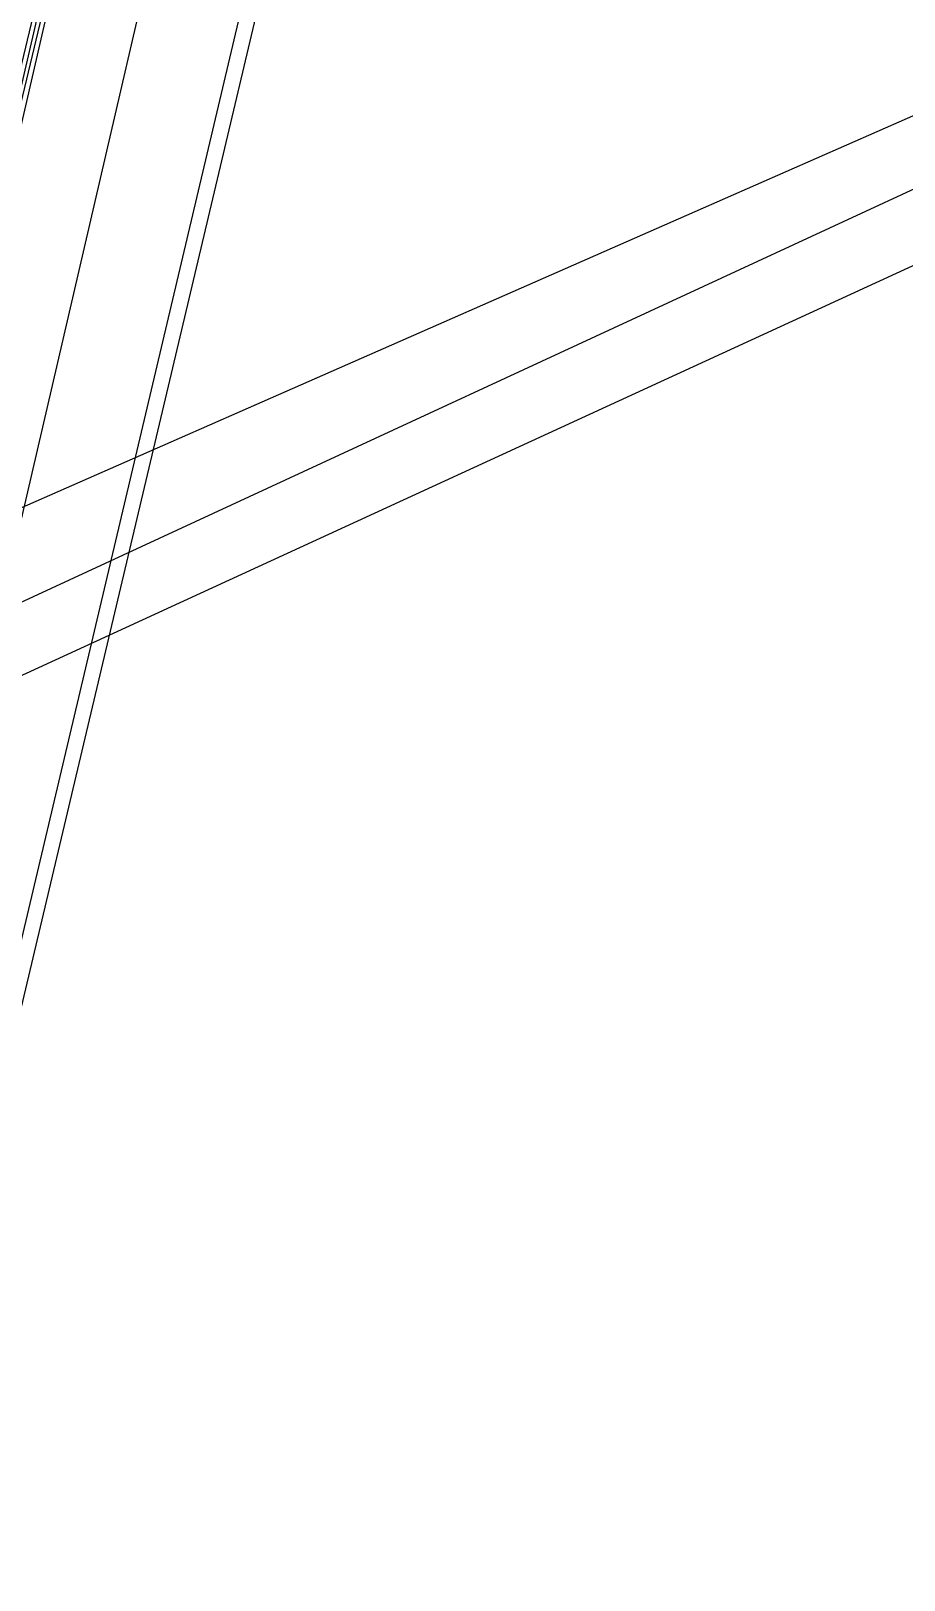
# Model space of a CAD drawing. Header units: feet. Extents: x -84 to 198, y -22 to 181.
# Drawn here: x 87.566 to 90.243, y 14.342 to 19.091 of the extents above; entities that cross this region are included whole.
import ezdxf

# ---------------------------------------------------------------- set-up
doc = ezdxf.new("R2010")
doc.units = ezdxf.units.FT
doc.layers.add('A-LINEA', color=7, linetype='CONTINUOUS')

msp = doc.modelspace()

# ---------------------------------------------------------------- linework, layer by layer
at = {"layer": 'A-LINEA'}
for p, q in [((67.6863, 8.1531), (121.5282, 33.0731)), ((67.2638, 7.8013), (121.7722, 32.846)), ((64.6373, 7.5663), (121.8893, 32.7279)), ((87.16, 14.5111), (90.12, 27.0044)), ((87.3867, 15.6711), (89.1067, 22.9511))]:
    msp.add_line(p, q, dxfattribs=at)
for points in [[(87.2533, 17.5778), (87.6533, 19.3111), (87.64, 19.3111), (87.2267, 17.5911), (87.6267, 19.3111), (87.6133, 19.3244), (87.6133, 19.3111), (87.2, 17.5911)], [(87.0933, 15.7378), (87.52, 17.5244), (87.9067, 19.1911)]]:
    msp.add_lwpolyline(points, dxfattribs=at)

doc.saveas('drawing.dxf')
